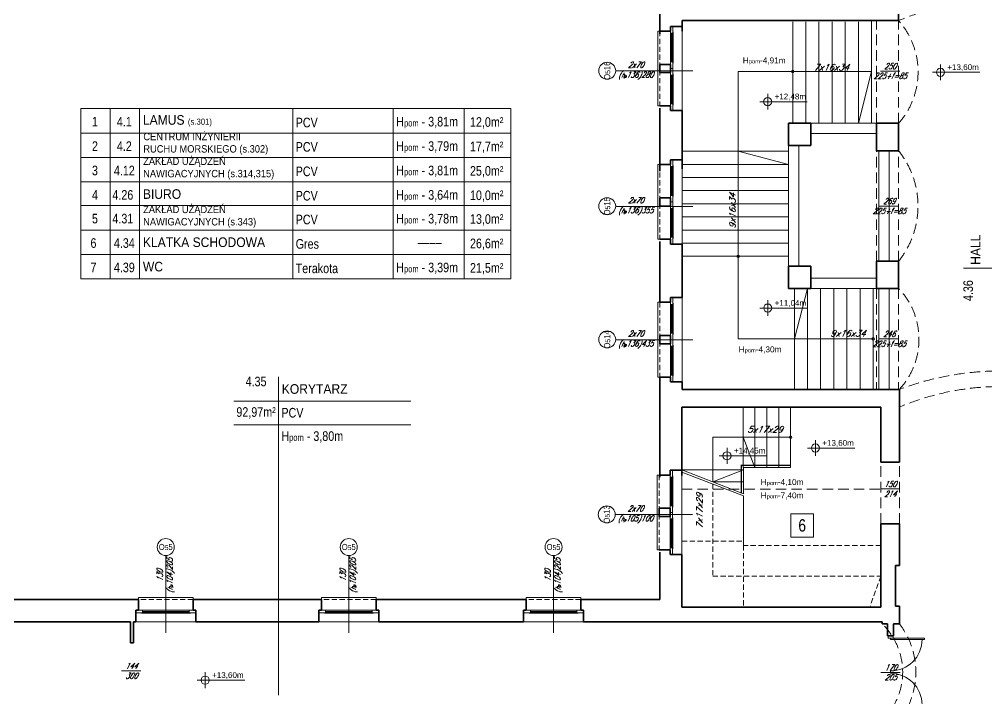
# Model space of a CAD drawing. Header units: millimetres. Extents: x -18485 to 40303, y -22087 to 35064.
# Drawn here: x 10589 to 12946, y -10058 to -8404 of the extents above; entities that cross this region are included whole.
import ezdxf
from ezdxf.enums import TextEntityAlignment as Align

# ---------------------------------------------------------------- set-up
doc = ezdxf.new("R2010")
doc.units = ezdxf.units.MM
doc.linetypes.add('DASHED', pattern=[19.05, 12.7, -6.35])
doc.layers.get('0').update_dxf_attribs({"lineweight": 25})
for name, color, linetype, lineweight in [('03-01_okna', 5, 'Continuous', 15), ('03_drzwi', 1, 'Continuous', 0), ('04-1_widok', 251, 'Continuous', 5), ('04-2_nad', 251, 'DASHED', 5), ('05-03_opis', 10, 'Continuous', 5), ('31 piętro III - ściany', 2, 'Continuous', 35), ('inw03-02_schody', 6, 'Continuous', 5)]:
    doc.layers.add(name, color=color, linetype=linetype, lineweight=lineweight)
doc.styles.add('arial', font='arial.ttf')
doc.styles.add('ariel', font='arial.ttf', dxfattribs={"width": 0.8})
doc.styles.add('ariel_wym', font='simplex.shx', dxfattribs={"width": 0.65, "oblique": 25})

# ---------------------------------------------------------------- blocks, each defined once
blk = doc.blocks.new('*U1452')
for p, q in [((0, -0.025), (0, 0.025)), ((0, -0.675), (0, -0.7))]:
    blk.add_line(p, q)
for points in [[(0, 0.7), (0, 0.675), (-0.7, 0.675), (-0.7, 0.7), (-0.05, 0.7), (0.05, 0.7), (0.05, 0.75), (-0.05, 0.75), (-0.05, 0.7)], [(0, -0.7), (0, -0.675), (-0.7, -0.675), (-0.7, -0.7), (-0.05, -0.7), (0.05, -0.7), (0.05, -0.75), (-0.05, -0.75), (-0.05, -0.7)]]:
    blk.add_lwpolyline(points)
for centre, start, end in [((0, 0.675), 180, 270), ((0, -0.675), 90, 180)]:
    blk.add_arc(centre, 0.65, start, end)
blk = doc.blocks.new('kota rzutowa')
at = {"ltscale": 0.5}
for p, q in [((-20.6, 0), (102.8, 0)), ((0, -20.6), (0, 20.6))]:
    blk.add_line(p, q, dxfattribs=at)
blk.add_circle((0, 0), 10.6, dxfattribs=at)
at = {"ltscale": 0.5, "style": 'arial'}
blk.add_attdef('POZ._POSADKI_WYKOŃCZONWJ', text='', height=15, dxfattribs=at).set_placement((17.9, 1.4), align=Align.BOTTOM_LEFT)
blk.add_attdef('POZ._POSADZKI_KONSTRUKCJA', text='', height=15, dxfattribs=at).set_placement((17, -5), align=Align.TOP_LEFT)

msp = doc.modelspace()

# ---------------------------------------------------------------- linework, layer by layer
at = {"layer": '03-01_okna', "linetype": 'Continuous', "lineweight": 0}
for p, q in [((12149.6, -8432.2), (12144.6, -8432.2)), ((12144.6, -8432.2), (12144.6, -8614.2)), ((12175.6, -8437.2), (12175.6, -8507.2)), ((12178.6, -8507.2), (12178.6, -8437.2)), ((12182.6, -8437.7), (12178.6, -8437.7)), ((12180.1, -8506.2), (12180.1, -8437.7)), ((12180.6, -8506.2), (12180.6, -8437.7)), ((12182.6, -8506.2), (12178.6, -8506.2)), ((12175.6, -8609.2), (12175.6, -8539.2)), ((12178.6, -8539.2), (12178.6, -8609.2)), ((12182.6, -8540.2), (12178.6, -8540.2)), ((12180.1, -8540.2), (12180.1, -8608.7)), ((12180.6, -8540.2), (12180.6, -8608.7)), ((12149.6, -8614.2), (12144.6, -8614.2)), ((12182.6, -8608.7), (12178.6, -8608.7)), ((12149.6, -8757.2), (12144.6, -8757.2)), ((12144.6, -8757.2), (12144.6, -8939.2)), ((12175.6, -8762.2), (12175.6, -8832.2)), ((12178.6, -8832.2), (12178.6, -8762.2)), ((12182.6, -8762.7), (12178.6, -8762.7)), ((12180.1, -8831.2), (12180.1, -8762.7)), ((12180.6, -8831.2), (12180.6, -8762.7)), ((12182.6, -8831.2), (12178.6, -8831.2)), ((12175.6, -8934.2), (12175.6, -8864.2)), ((12178.6, -8864.2), (12178.6, -8934.2)), ((12182.6, -8865.2), (12178.6, -8865.2)), ((12180.1, -8865.2), (12180.1, -8933.7)), ((12180.6, -8865.2), (12180.6, -8933.7)), ((12149.6, -8939.2), (12144.6, -8939.2)), ((12182.6, -8933.7), (12178.6, -8933.7)), ((12149.6, -9092.7), (12144.6, -9092.7)), ((12144.6, -9092.7), (12144.6, -9274.7)), ((12175.6, -9097.7), (12175.6, -9167.7)), ((12178.6, -9167.7), (12178.6, -9097.7)), ((12182.6, -9098.2), (12178.6, -9098.2)), ((12180.1, -9166.7), (12180.1, -9098.2)), ((12180.6, -9166.7), (12180.6, -9098.2)), ((12182.6, -9166.7), (12178.6, -9166.7)), ((12175.6, -9269.7), (12175.6, -9199.7)), ((12178.6, -9199.7), (12178.6, -9269.7)), ((12182.6, -9200.7), (12178.6, -9200.7)), ((12180.1, -9200.7), (12180.1, -9269.2)), ((12180.6, -9200.7), (12180.6, -9269.2)), ((12149.6, -9274.7), (12144.6, -9274.7)), ((12182.6, -9269.2), (12178.6, -9269.2)), ((12148.6, -9513.2), (12143.6, -9513.2)), ((12143.6, -9513.2), (12143.6, -9695.2)), ((12174.6, -9518.2), (12174.6, -9588.2)), ((12177.6, -9588.2), (12177.6, -9518.2)), ((12181.6, -9518.7), (12177.6, -9518.7)), ((12179.1, -9587.2), (12179.1, -9518.7)), ((12179.6, -9587.2), (12179.6, -9518.7)), ((12181.6, -9587.2), (12177.6, -9587.2)), ((12174.6, -9690.2), (12174.6, -9620.2)), ((12177.6, -9620.2), (12177.6, -9690.2)), ((12181.6, -9621.2), (12177.6, -9621.2)), ((12179.1, -9621.2), (12179.1, -9689.7)), ((12179.6, -9621.2), (12179.6, -9689.7)), ((12148.6, -9695.2), (12143.6, -9695.2)), ((12181.6, -9689.7), (12177.6, -9689.7)), ((11012.4, -9811.7), (10879.4, -9811.7)), ((10879.4, -9816.7), (10879.4, -9811.7)), ((11012.4, -9816.7), (11012.4, -9811.7)), ((11458.4, -9811.7), (11325.4, -9811.7)), ((11325.4, -9816.7), (11325.4, -9811.7)), ((11458.4, -9816.7), (11458.4, -9811.7)), ((11957.4, -9811.7), (11824.4, -9811.7)), ((11824.4, -9816.7), (11824.4, -9811.7)), ((11957.4, -9816.7), (11957.4, -9811.7)), ((10889.4, -9842.7), (11002.9, -9842.7)), ((11002.9, -9845.7), (10889.4, -9845.7)), ((10889.9, -9849.7), (10889.9, -9845.7)), ((11001.9, -9847.2), (10889.9, -9847.2)), ((11001.9, -9847.7), (10889.9, -9847.7)), ((11001.9, -9849.7), (11001.9, -9845.7)), ((11335.4, -9842.7), (11448.9, -9842.7)), ((11448.9, -9845.7), (11335.4, -9845.7)), ((11335.9, -9849.7), (11335.9, -9845.7)), ((11447.9, -9847.2), (11335.9, -9847.2)), ((11447.9, -9847.7), (11335.9, -9847.7)), ((11447.9, -9849.7), (11447.9, -9845.7)), ((11834.4, -9842.7), (11947.9, -9842.7)), ((11947.9, -9845.7), (11834.4, -9845.7)), ((11834.9, -9849.7), (11834.9, -9845.7)), ((11946.9, -9847.2), (11834.9, -9847.2)), ((11946.9, -9847.7), (11834.9, -9847.7)), ((11946.9, -9849.7), (11946.9, -9845.7))]:
    msp.add_line(p, q, dxfattribs=at)
at = {"layer": '03-01_okna', "linetype": 'DASHED'}
for p, q in [((12149.6, -8432.2), (12149.6, -8614.2)), ((12149.6, -8757.2), (12149.6, -8939.2)), ((12149.6, -9092.7), (12149.6, -9274.7)), ((12148.6, -9513.2), (12148.6, -9695.2)), ((11012.4, -9816.7), (10879.4, -9816.7)), ((11458.4, -9816.7), (11325.4, -9816.7)), ((11957.4, -9816.7), (11824.4, -9816.7))]:
    msp.add_line(p, q, dxfattribs=at)
at = {"layer": '03-01_okna', "linetype": 'Continuous', "lineweight": 0}
for points in [[(12181.6, -8420.7), (12181.6, -8437.2), (12175.6, -8437.2), (12175.6, -8420.7)], [(12181.6, -8507.2), (12181.6, -8523.2), (12175.6, -8523.2), (12175.6, -8507.2)], [(12181.6, -8539.2), (12181.6, -8523.2), (12175.6, -8523.2), (12175.6, -8539.2)], [(12181.6, -8625.7), (12181.6, -8609.2), (12175.6, -8609.2), (12175.6, -8625.7)], [(12181.6, -8745.7), (12181.6, -8762.2), (12175.6, -8762.2), (12175.6, -8745.7)], [(12181.6, -8832.2), (12181.6, -8848.2), (12175.6, -8848.2), (12175.6, -8832.2)], [(12181.6, -8864.2), (12181.6, -8848.2), (12175.6, -8848.2), (12175.6, -8864.2)], [(12181.6, -8950.7), (12181.6, -8934.2), (12175.6, -8934.2), (12175.6, -8950.7)], [(12181.6, -9081.2), (12181.6, -9097.7), (12175.6, -9097.7), (12175.6, -9081.2)], [(12181.6, -9167.7), (12181.6, -9183.7), (12175.6, -9183.7), (12175.6, -9167.7)], [(12181.6, -9199.7), (12181.6, -9183.7), (12175.6, -9183.7), (12175.6, -9199.7)], [(12181.6, -9286.2), (12181.6, -9269.7), (12175.6, -9269.7), (12175.6, -9286.2)], [(12180.6, -9501.7), (12180.6, -9518.2), (12174.6, -9518.2), (12174.6, -9501.7)], [(12180.6, -9588.2), (12180.6, -9604.2), (12174.6, -9604.2), (12174.6, -9588.2)], [(12180.6, -9620.2), (12180.6, -9604.2), (12174.6, -9604.2), (12174.6, -9620.2)], [(12180.6, -9706.7), (12180.6, -9690.2), (12174.6, -9690.2), (12174.6, -9706.7)], [(10872.9, -9848.7), (10889.4, -9848.7), (10889.4, -9842.7), (10872.9, -9842.7)], [(11002.9, -9848.7), (11018.9, -9848.7), (11018.9, -9842.7), (11002.9, -9842.7)], [(11318.9, -9848.7), (11335.4, -9848.7), (11335.4, -9842.7), (11318.9, -9842.7)], [(11448.9, -9848.7), (11464.9, -9848.7), (11464.9, -9842.7), (11448.9, -9842.7)], [(11817.9, -9848.7), (11834.4, -9848.7), (11834.4, -9842.7), (11817.9, -9842.7)], [(11947.9, -9848.7), (11963.9, -9848.7), (11963.9, -9842.7), (11947.9, -9842.7)]]:
    msp.add_lwpolyline(points, close=True, dxfattribs=at)
for points in [[(12181.6, -8510.2), (12182.6, -8510.2), (12182.6, -8434.2), (12181.6, -8434.2)], [(12181.6, -8536.2), (12182.6, -8536.2), (12182.6, -8612.2), (12181.6, -8612.2)], [(12181.6, -8835.2), (12182.6, -8835.2), (12182.6, -8759.2), (12181.6, -8759.2)], [(12181.6, -8861.2), (12182.6, -8861.2), (12182.6, -8937.2), (12181.6, -8937.2)], [(12181.6, -9170.7), (12182.6, -9170.7), (12182.6, -9094.7), (12181.6, -9094.7)], [(12181.6, -9196.7), (12182.6, -9196.7), (12182.6, -9272.7), (12181.6, -9272.7)], [(12180.6, -9591.2), (12181.6, -9591.2), (12181.6, -9515.2), (12180.6, -9515.2)], [(12180.6, -9617.2), (12181.6, -9617.2), (12181.6, -9693.2), (12180.6, -9693.2)], [(11005.9, -9848.7), (11005.9, -9849.7), (10886.4, -9849.7), (10886.4, -9848.7)], [(11451.9, -9848.7), (11451.9, -9849.7), (11332.4, -9849.7), (11332.4, -9848.7)], [(11950.9, -9848.7), (11950.9, -9849.7), (11831.4, -9849.7), (11831.4, -9848.7)]]:
    msp.add_lwpolyline(points, dxfattribs=at)
at = {"layer": '04-1_widok'}
for p, q in [((12204.6, -8625.7), (12204.6, -8420.7)), ((12677.6, -8656.7), (12517.6, -8656.7)), ((12517.6, -8681.7), (12677.6, -8681.7)), ((12463.6, -8710.7), (12463.6, -9004.7)), ((12488.6, -9004.7), (12488.6, -8710.7)), ((12683.6, -8723.7), (12683.6, -8992.7)), ((12708.6, -8723.7), (12708.6, -8992.7)), ((12204.6, -8950.7), (12204.6, -8745.7)), ((12517.6, -9033.7), (12677.6, -9033.7)), ((12677.6, -9058.7), (12517.6, -9058.7)), ((12683.6, -9058.7), (12683.6, -9304.7)), ((12708.6, -9058.7), (12708.6, -9304.7)), ((12204.6, -9286.2), (12204.6, -9081.2)), ((12203.6, -9706.7), (12203.6, -9501.7)), ((10872.9, -9870.7), (11019.1, -9870.7)), ((11318.9, -9870.7), (11465.1, -9870.7)), ((11817.9, -9870.7), (11964.1, -9870.7))]:
    msp.add_line(p, q, dxfattribs=at)
at = {"layer": '04-2_nad', "ltscale": 2}
for p, q in [((12677.6, -8656.7), (12677.6, -8406.7)), ((12731.6, -8656.7), (12731.6, -8406.7)), ((12677.6, -8992.7), (12677.6, -8723.7)), ((12731.6, -8992.7), (12731.6, -8723.7)), ((12677.6, -9058.7), (12677.6, -9304.7)), ((12731.6, -9058.7), (12731.6, -9304.7)), ((12688.6, -9631.7), (12688.6, -9481.7)), ((12733.6, -9631.7), (12733.6, -9481.7)), ((12203.6, -9547.7), (12688.6, -9547.7))]:
    msp.add_line(p, q, dxfattribs=at)
for centre, radius, start, end in [((12980.6, -9001.7), 645, 67.2916, 112.7084), ((12591, -8531.7), 188.1, 318.3652, 41.6348), ((12564, -8858.2), 214.9, 321.2594, 38.7406), ((12601.7, -9182.7), 179.6, 317.2486, 43.6831), ((12981.6, -9966.3), 706.6, 69.4523, 110.5477), ((12981.6, -9937.7), 640, 67.2025, 112.7975), ((12578.5, -9993.2), 163.1, 313.8974, 46.1026), ((12580.9, -9993.2), 192.7, 322.4206, 37.5794)]:
    msp.add_arc(centre, radius, start, end, dxfattribs=at)
at = {"layer": '05-03_opis', "lineweight": 0}
for p, q in [((12230.2, -8529.2), (12042.2, -8529.2)), ((12734.4, -8529.4), (12687.2, -8529.4)), ((12230.2, -8859.2), (12042.2, -8859.2)), ((12732.2, -8858.2), (12685, -8858.2)), ((12230.2, -9183.7), (12042.2, -9183.7)), ((12732.2, -9181.7), (12685, -9181.7)), ((12734.4, -9547.2), (12687.2, -9547.2)), ((12229.2, -9609.7), (12041.2, -9609.7)), ((10945.9, -9897.3), (10945.9, -9709.2)), ((11391.9, -9897.3), (11391.9, -9709.2)), ((11890.9, -9897.3), (11890.9, -9709.2)), ((10885.4, -9990.2), (10838.2, -9990.2)), ((12735.7, -9993.8), (12688.5, -9993.8))]:
    msp.add_line(p, q, dxfattribs=at)
at = {"layer": '05-03_opis'}
for p, q in [((10738.7, -8621.1), (11786.8, -8621.1)), ((10738.7, -8621.1), (10738.7, -9035.7)), ((10810.3, -8621.1), (10810.3, -9035.7)), ((10882, -8621.1), (10882, -9035.7)), ((11255.2, -8621.1), (11255.2, -9035.7)), ((11500.3, -8621.1), (11500.3, -9035.7)), ((11673.4, -8621.1), (11673.4, -9035.7)), ((11786.8, -8621.1), (11786.8, -9035.7)), ((10738.7, -8680.6), (11786.8, -8680.6)), ((10738.7, -8740), (11786.8, -8740)), ((10738.7, -8799.5), (11786.8, -8799.5)), ((10738.7, -8857.3), (11786.8, -8857.3)), ((10738.7, -8916.7), (11786.8, -8916.7)), ((10738.7, -8976.2), (11786.8, -8976.2)), ((12889.4, -9009.7), (13066.1, -9009.7)), ((10738.7, -9035.7), (11786.8, -9035.7)), ((11220.4, -10049.4), (11220.4, -9274.2)), ((11111.4, -9333.1), (11543.1, -9333.1)), ((11111.4, -9391.4), (11543.1, -9391.4))]:
    msp.add_line(p, q, dxfattribs=at)
msp.add_lwpolyline([(12469, -9607.8), (12524.4, -9607.8), (12524.4, -9664.3), (12469, -9664.3)], close=True, dxfattribs=at)
at = {"layer": '05-03_opis', "lineweight": 0}
for centre in [(12021.5, -8528.7), (12021.5, -8858.7), (12021.5, -9183.2), (12020.5, -9609.2), (10945.9, -9688.6), (11391.9, -9688.6), (11890.9, -9688.6)]:
    msp.add_circle(centre, 20.7, dxfattribs=at)
at = {"layer": '31 piętro III - ściany'}
for p, q in [((12731.6, -8116.7), (12731.6, -8406.7)), ((12149.6, -8198.2), (12149.6, -8438.7)), ((12731.6, -8406.7), (12204.6, -8406.7)), ((12204.6, -8432.7), (12204.6, -8406.7)), ((12175.6, -8432.2), (12149.6, -8432.2)), ((12175.6, -8420.7), (12175.6, -8432.2)), ((12175.6, -8420.7), (12204.6, -8420.7)), ((12175.6, -8513.2), (12149.6, -8513.2)), ((12149.6, -8513.2), (12149.6, -8533.2)), ((12175.6, -8513.2), (12175.6, -8533.2)), ((12175.6, -8533.2), (12149.6, -8533.2)), ((12175.6, -8614.2), (12149.6, -8614.2)), ((12149.6, -8773.7), (12149.6, -8619.7)), ((12175.6, -8625.7), (12175.6, -8614.2)), ((12175.6, -8625.7), (12204.6, -8625.7)), ((12204.6, -8767.7), (12204.6, -8625.7)), ((12463.6, -8656.7), (12463.6, -8710.7)), ((12517.6, -8656.7), (12463.6, -8656.7)), ((12517.6, -8710.7), (12517.6, -8656.7)), ((12677.6, -8656.7), (12677.6, -8723.7)), ((12677.6, -8656.7), (12731.6, -8656.7)), ((12731.6, -8723.7), (12731.6, -8656.7)), ((12463.6, -8710.7), (12517.6, -8710.7)), ((12677.6, -8723.7), (12731.6, -8723.7)), ((12175.6, -8757.2), (12149.6, -8757.2)), ((12175.6, -8745.7), (12175.6, -8757.2)), ((12175.6, -8745.7), (12204.6, -8745.7)), ((12175.6, -8838.2), (12149.6, -8838.2)), ((12149.6, -8838.2), (12149.6, -8858.2)), ((12175.6, -8838.2), (12175.6, -8858.2)), ((12175.6, -8858.2), (12149.6, -8858.2)), ((12175.6, -8939.2), (12149.6, -8939.2)), ((12149.6, -9092.7), (12149.6, -8944.7)), ((12175.6, -8950.7), (12175.6, -8939.2)), ((12175.6, -8950.7), (12204.6, -8950.7)), ((12204.6, -9081.2), (12204.6, -8950.7)), ((12677.6, -8992.7), (12677.6, -9058.7)), ((12731.6, -8992.7), (12677.6, -8992.7)), ((12731.6, -9058.7), (12731.6, -8992.7)), ((12517.6, -9004.7), (12463.6, -9004.7)), ((12463.6, -9004.7), (12463.6, -9058.7)), ((12517.6, -9058.7), (12517.6, -9004.7)), ((12463.6, -9058.7), (12517.6, -9058.7)), ((12677.6, -9058.7), (12731.6, -9058.7)), ((12175.6, -9092.7), (12149.6, -9092.7)), ((12175.6, -9081.2), (12175.6, -9092.7)), ((12175.6, -9081.2), (12204.6, -9081.2)), ((12175.6, -9173.7), (12149.6, -9173.7)), ((12149.6, -9173.7), (12149.6, -9193.7)), ((12175.6, -9173.7), (12175.6, -9193.7)), ((12175.6, -9193.7), (12149.6, -9193.7)), ((12149.6, -9274.7), (12149.6, -9518.7)), ((12175.6, -9274.7), (12149.6, -9274.7)), ((12175.6, -9286.2), (12175.6, -9274.7)), ((12175.6, -9286.2), (12204.6, -9286.2)), ((12204.6, -9304.7), (12204.6, -9286.2)), ((12731.6, -9304.7), (12204.6, -9304.7)), ((12733.6, -9304.7), (12731.6, -9304.7)), ((12733.6, -9481.7), (12733.6, -9304.7)), ((12203.6, -9514.7), (12203.6, -9347.7)), ((12688.6, -9347.7), (12203.6, -9347.7)), ((12688.6, -9481.7), (12688.6, -9347.7)), ((12733.6, -9481.7), (12688.6, -9481.7)), ((12174.6, -9513.2), (12148.6, -9513.2)), ((12174.6, -9501.7), (12174.6, -9513.2)), ((12174.6, -9501.7), (12203.6, -9501.7)), ((12174.6, -9594.2), (12148.6, -9594.2)), ((12148.6, -9594.2), (12148.6, -9614.2)), ((12174.6, -9614.2), (12148.6, -9614.2)), ((12174.6, -9594.2), (12174.6, -9614.2)), ((12733.6, -9631.7), (12688.6, -9631.7)), ((12688.6, -9631.7), (12688.6, -9834.7)), ((12733.6, -9733.7), (12733.6, -9631.7)), ((12174.6, -9695.2), (12148.6, -9695.2)), ((12149.6, -9700.7), (12149.6, -9816.7)), ((12174.6, -9706.7), (12174.6, -9695.2)), ((12174.6, -9706.7), (12203.6, -9706.7)), ((12203.6, -9834.7), (12203.6, -9706.7)), ((12733.6, -9733.7), (12723.7, -9733.7)), ((12723.7, -9733.7), (12723.7, -9832.7)), ((10879.4, -9816.7), (10564.4, -9816.7)), ((10879.4, -9842.7), (10879.4, -9816.7)), ((11012.4, -9842.7), (11012.4, -9816.7)), ((11325.4, -9816.7), (11012.4, -9816.7)), ((11325.4, -9842.7), (11325.4, -9816.7)), ((11458.4, -9842.7), (11458.4, -9816.7)), ((11824.4, -9816.7), (11458.4, -9816.7)), ((11824.4, -9842.7), (11824.4, -9816.7)), ((11957.4, -9842.7), (11957.4, -9816.7)), ((11957.4, -9816.7), (12149.6, -9816.7)), ((10872.9, -9870.7), (10872.9, -9842.7)), ((10872.9, -9842.7), (10879.4, -9842.7)), ((11018.9, -9842.7), (11012.4, -9842.7)), ((11018.9, -9870.7), (11018.9, -9842.7)), ((11318.9, -9870.7), (11318.9, -9842.7)), ((11318.9, -9842.7), (11325.4, -9842.7)), ((11464.9, -9842.7), (11458.4, -9842.7)), ((11464.9, -9870.7), (11464.9, -9842.7)), ((11817.9, -9870.7), (11817.9, -9842.7)), ((11817.9, -9842.7), (11824.4, -9842.7)), ((11963.9, -9842.7), (11957.4, -9842.7)), ((11963.9, -9870.7), (11963.9, -9842.7)), ((12688.6, -9834.7), (12203.6, -9834.7)), ((12723.7, -9832.7), (12733.6, -9832.7)), ((12733.6, -9875.7), (12733.6, -9832.7)), ((10570.9, -9870.7), (10859.6, -9870.7)), ((10859.6, -9922.2), (10859.6, -9870.7)), ((10867.6, -9870.7), (10872.9, -9870.7)), ((10867.6, -9870.7), (10867.6, -9922.2)), ((11018.9, -9870.7), (11318.9, -9870.7)), ((11464.9, -9870.7), (11817.9, -9870.7)), ((11963.9, -9870.7), (12691.6, -9870.7)), ((12691.6, -9875.7), (12691.6, -9870.7)), ((12704.6, -9875.7), (12691.6, -9875.7)), ((12704.6, -9875.7), (12704.6, -9904.7)), ((12719.6, -9904.7), (12719.6, -9875.7)), ((12719.6, -9875.7), (12733.6, -9875.7)), ((10867.6, -9922.2), (10859.6, -9922.2)), ((12704.6, -9904.7), (12719.6, -9904.7))]:
    msp.add_line(p, q, dxfattribs=at)
at = {"layer": 'inw03-02_schody'}
for p, q in [((12473.6, -8409.7), (12473.6, -8656.7)), ((12505.6, -8656.7), (12505.6, -8409.7)), ((12537.6, -8656.7), (12537.6, -8409.7)), ((12569.6, -8656.7), (12569.6, -8409.7)), ((12601.6, -8656.7), (12601.6, -8409.7)), ((12633.6, -8656.7), (12633.6, -8409.7)), ((12665.6, -8656.7), (12665.6, -8406.7)), ((12340.6, -8530.7), (12340.6, -9181.7)), ((12340.6, -8530.7), (12665.6, -8530.7)), ((12665.6, -8530.7), (12633.6, -8656.7)), ((12463.6, -8724.7), (12204.6, -8724.7)), ((12340.6, -8724.7), (12463.6, -8756.7)), ((12204.6, -8756.7), (12463.6, -8756.7)), ((12204.6, -8788.7), (12463.6, -8788.7)), ((12204.6, -8820.7), (12463.6, -8820.7)), ((12204.6, -8852.7), (12463.6, -8852.7)), ((12204.6, -8884.7), (12463.6, -8884.7)), ((12204.6, -8916.7), (12463.6, -8916.7)), ((12204.6, -8948.7), (12463.6, -8948.7)), ((12204.6, -8980.7), (12463.6, -8980.7)), ((12477.6, -9058.7), (12477.6, -9304.7)), ((12477.6, -9181.7), (12509.6, -9058.7)), ((12509.6, -9058.7), (12509.6, -9304.7)), ((12541.6, -9058.7), (12541.6, -9304.7)), ((12573.6, -9058.7), (12573.6, -9304.7)), ((12605.6, -9058.7), (12605.6, -9304.7)), ((12637.6, -9058.7), (12637.6, -9304.7)), ((12669.6, -9304.7), (12669.6, -9058.7)), ((12340.6, -9181.7), (12669.6, -9181.7)), ((12352.6, -9494.7), (12352.6, -9347.7)), ((12381.6, -9494.7), (12381.6, -9347.7)), ((12410.6, -9494.7), (12410.6, -9347.7)), ((12439.6, -9494.7), (12439.6, -9347.7)), ((12468.6, -9494.7), (12468.6, -9347.7)), ((12468.6, -9421.2), (12278.6, -9421.2)), ((12278.6, -9421.2), (12278.6, -9529.7)), ((12352.6, -9421.2), (12381.6, -9494.7)), ((12352.6, -9494.7), (12468.6, -9494.7)), ((12353.6, -9558.7), (12353.6, -9494.7)), ((12203.6, -9500.7), (12353.6, -9500.7)), ((12203.6, -9500.7), (12353.6, -9558.7)), ((12203.6, -9506), (12353.6, -9564)), ((12278.6, -9529.7), (12353.6, -9500.7)), ((12278.6, -9529.7), (12353.6, -9529.7)), ((12353.6, -9684.7), (12353.6, -9564))]:
    msp.add_line(p, q, dxfattribs=at)
at = {"layer": 'inw03-02_schody', "linetype": 'DASHED'}
for p, q in [((12278.6, -9535), (12278.6, -9759.7)), ((12203.6, -9674.7), (12353.6, -9674.7)), ((12688.6, -9684.7), (12353.6, -9684.7)), ((12353.6, -9684.7), (12353.6, -9834.7)), ((12278.6, -9759.7), (12688.6, -9759.7)), ((12688.6, -9759.7), (12661.6, -9834.7))]:
    msp.add_line(p, q, dxfattribs=at)
at = {"layer": 'inw03-02_schody', "const_width": 3}
msp.add_lwpolyline([(12348.6, -9556.7), (12348.6, -9489.7), (12468.6, -9489.7)], dxfattribs=at)
at = {"layer": 'inw03-02_schody'}
for centre in [(12473.6, -8530.7), (12340.6, -8980.7), (12669.6, -9181.7), (12468.6, -9421.2)]:
    msp.add_circle(centre, 3, dxfattribs=at)

# ---------------------------------------------------------------- block references
at = {"layer": '03_drzwi', "xscale": -117.9999999999854, "yscale": 117.9999999999854, "zscale": 117.9999999999858}
msp.add_blockref('*U1452', (12712.1, -9993.2), dxfattribs=at)
at = {"layer": '05-03_opis', "xscale": 0.9359999999996944, "yscale": 0.9359999999996944, "zscale": 0.9359999999996944}
for p, values in [((12833.6, -8532.6), {'POZ._POSADKI_WYKOŃCZONWJ': '+13,60m'}), ((12412.6, -8604.1), {'POZ._POSADKI_WYKOŃCZONWJ': '+12,48m'}), ((12412.8, -9106.7), {'POZ._POSADKI_WYKOŃCZONWJ': '+11,04m'}), ((12529, -9447.6), {'POZ._POSADKI_WYKOŃCZONWJ': '+13,60m'}), ((12313.5, -9466.4), {'POZ._POSADKI_WYKOŃCZONWJ': '+14,45m'}), ((11042, -10012.9), {'POZ._POSADKI_WYKOŃCZONWJ': '+13,60m'})]:
    msp.add_blockref('kota rzutowa', p, dxfattribs=at).add_auto_attribs(values)

# ---------------------------------------------------------------- texts
at = {"layer": '05-03_opis', "lineweight": 0, "attachment_point": 5}
for s, insert, char_height, width, style in [('2x70\\P({\\H0.8333x;h\\H0.6x;p}136)280', (12091.1, -8528.7), 14.4, 62.661, 'ariel_wym'), ('H{\\H0.6944x;pom}-4,91m', (12404.2, -8505.2), 14.4, 141.502, 'arial'), ('{\\W1;7x16x34}', (12567.4, -8520.3), 15, 55, 'ariel_wym'), ('250\\P225+f=85', (12711, -8529.4), 14.4, 68.936, 'ariel_wym'), ('2x70\\P({\\H0.8333x;h\\H0.6x;p}136)355', (12091.1, -8858.7), 14.4, 62.661, 'ariel_wym'), ('269\\P225+f=85', (12708.8, -8858.2), 14.4, 68.936, 'ariel_wym'), ('2x70\\P({\\H0.8333x;h\\H0.6x;p}136)435', (12091.1, -9183.2), 14.4, 62.661, 'ariel_wym'), ('{\\W1;9x16x34}', (12607.9, -9168.4), 15, 55, 'ariel_wym'), ('246\\P225+f=85', (12708.8, -9181.7), 14.4, 68.936, 'ariel_wym'), ('H{\\H0.6944x;pom}-4,30m', (12394.1, -9208.8), 14.4, 141.502, 'arial'), ('{\\W1;5x17x29}', (12406, -9402.1), 15, 55, 'ariel_wym'), ('H{\\H0.6944x;pom}-4,10m', (12447.7, -9532), 14.4, 141.502, 'arial'), ('150\\P214', (12711, -9547.2), 14.4, 68.936, 'ariel_wym'), ('H{\\H0.6944x;pom}-7,40m', (12447.7, -9564.5), 14.4, 141.502, 'arial'), ('2x70\\P({\\H0.8333x;h\\H0.6x;p}105)100', (12090.1, -9609.2), 14.4, 62.661, 'ariel_wym'), ('O{\\H0.8x;5}5', (10945.9, -9688.6), 15, 75.194, 'ariel'), ('O{\\H0.8x;5}5', (11391.9, -9688.6), 15, 75.194, 'ariel'), ('O{\\H0.8x;5}5', (11890.9, -9688.6), 15, 75.194, 'ariel'), ('144\\P300', (10862, -9990.2), 14.4, 68.936, 'ariel_wym'), ('170\\P205', (12712.3, -9993.8), 14.4, 68.936, 'ariel_wym')]:
    msp.add_mtext(s, dxfattribs=dict(at, insert=insert, char_height=char_height, width=width, style=style))
at = {"layer": '05-03_opis', "lineweight": 0, "attachment_point": 5, "rotation": 90}
for s, insert, char_height, width, style in [('O{\\H0.8x;5}16', (12021.5, -8528.7), 15, 75.194, 'ariel'), ('{\\W1;9x16x34}', (12326.8, -8870), 15, 55, 'ariel_wym'), ('O{\\H0.8x;5}15', (12021.5, -8858.7), 15, 75.194, 'ariel'), ('O{\\H0.8x;5}14', (12021.5, -9183.2), 15, 75.194, 'ariel'), ('{\\W1;7x17x29}', (12246.5, -9601.2), 15, 55, 'ariel_wym'), ('O{\\H0.8x;5}13', (12020.5, -9609.2), 15, 75.194, 'ariel'), ('130\\P({\\H0.8333x;h\\H0.6x;p}104)205', (10945.9, -9758.1), 14.4, 62.661, 'ariel_wym'), ('130\\P({\\H0.8333x;h\\H0.6x;p}104)205', (11391.9, -9758.1), 14.4, 62.661, 'ariel_wym'), ('130\\P({\\H0.8333x;h\\H0.6x;p}104)205', (11890.9, -9758.1), 14.4, 62.661, 'ariel_wym')]:
    msp.add_mtext(s, dxfattribs=dict(at, insert=insert, char_height=char_height, width=width, style=style))
at = {"layer": '05-03_opis', "style": 'ariel'}
for s, insert, char_height, width, attachment_point in [(' 1', (10769.7, -8652.8), 23.42, 71.667, 5), (' 4.1', (10841.3, -8652.8), 23.42, 71.667, 5), ('{\\W0.9; LAMUS \\H0.6404x;(s.301)}', (10882, -8650.8), 23.423, 322.789, 4), (' PCV', (11255.2, -8655), 23.42, 322.789, 4), (' H{\\H0.7x;pom} - 3,81m', (11500.3, -8655.2), 23.423, 322.789, 4), ('12,0m²', (11727.9, -8655.8), 23.42, 108.913, 5), ('{\\W0.9; CENTRUM INŻYNIERII   \\P RUCHU MORSKIEGO (s.302)}', (10885, -8706.7), 18, 375.525, 4), (' 2', (10769.7, -8712.3), 23.42, 71.667, 5), (' 4.2', (10841.3, -8712.3), 23.42, 71.667, 5), (' PCV', (11255.2, -8714.4), 23.42, 322.789, 4), (' H{\\H0.7x;pom} - 3,79m', (11500.3, -8714.7), 23.423, 322.789, 4), ('17,7m²', (11727.9, -8715.2), 23.42, 108.913, 5), ('{\\W0.9; ZAKŁAD UŻĄDZEŃ \\P NAWIGACYJNYCH (s.314,315)}', (10884.6, -8766.9), 18, 392.59, 4), (' 3', (10769.7, -8771.8), 23.42, 71.667, 5), (' 4.12', (10841.3, -8771.8), 23.42, 71.667, 5), (' PCV', (11255.2, -8773.9), 23.42, 322.789, 4), (' H{\\H0.7x;pom} - 3,81m', (11500.3, -8774.1), 23.423, 322.789, 4), ('25,0m²', (11727.9, -8774.7), 23.42, 108.913, 5), (' 4', (10769.7, -8831.2), 23.42, 71.667, 5), ('4.26', (10841.3, -8831.2), 23.42, 71.667, 5), ('{\\W0.9; BIURO}', (10882, -8829.2), 23.423, 322.789, 4), (' PCV', (11255.2, -8833.3), 23.42, 322.789, 4), (' H{\\H0.7x;pom} - 3,64m', (11500.3, -8833.6), 23.423, 322.789, 4), ('10,0m²', (11727.9, -8834.2), 23.42, 108.913, 5), ('{\\W0.9; ZAKŁAD UŻĄDZEŃ \\P NAWIGACYJNYCH (s.343)}', (10884.6, -8884.2), 18, 392.59, 4), (' 5', (10769.7, -8889), 23.42, 71.667, 5), ('4.31', (10841.3, -8889), 23.42, 71.667, 5), (' PCV', (11255.2, -8891.1), 23.42, 322.789, 4), (' H{\\H0.7x;pom} - 3,78m', (11500.3, -8891.4), 23.423, 322.789, 4), ('13,0m²', (11727.9, -8892), 23.42, 108.913, 5), ('6', (10769.7, -8948.5), 23.4, 71.667, 5), (' 4.34', (10841.3, -8948.5), 23.42, 71.667, 5), ('{\\W0.9; KLATKA SCHODOWA}', (10882, -8946.5), 23.423, 375.525, 4), (' Gres', (11255.2, -8950.6), 23.42, 322.789, 4), ('____', (11559.8, -8935.2), 23.42, 322.789, 4), ('26,6m²', (11727.9, -8951.4), 23.42, 108.913, 5), ('7', (10769.7, -9007.9), 23.4, 71.667, 5), (' 4.39', (10841.3, -9007.9), 23.42, 71.667, 5), ('{\\W0.9; WC}', (10882, -9005.9), 23.423, 375.525, 4), (' Terakota', (11255.2, -9010.1), 23.42, 322.789, 4), (' H{\\H0.7x;pom} - 3,39m', (11500.3, -9010.3), 23.423, 322.789, 4), ('21,5m²', (11727.9, -9010.9), 23.42, 108.913, 5), ('4.35', (11165.9, -9285.6), 23.42, 108.913, 5), ('{\\W0.9; KORYTARZ}', (11220.4, -9303.9), 23.423, 356.638, 4), ('92,97m²', (11165.9, -9362), 23.42, 108.913, 5), (' PCV', (11220.4, -9361.7), 23.42, 322.789, 4), (' H{\\H0.7x;pom} - 3,80m', (11220.4, -9420.9), 23.423, 322.789, 4), ('6', (12496.7, -9636.1), 30, 55.359, 5)]:
    msp.add_mtext(s, dxfattribs=dict(at, insert=insert, char_height=char_height, width=width, attachment_point=attachment_point))
at = {"layer": '05-03_opis', "rotation": 90, "style": 'ariel'}
for s, insert, char_height, width, attachment_point in [('{\\W0.9; HALL}', (12919.1, -9009.7), 23.423, 356.638, 4), ('4.36', (12901.3, -9064.2), 23.42, 108.913, 5)]:
    msp.add_mtext(s, dxfattribs=dict(at, insert=insert, char_height=char_height, width=width, attachment_point=attachment_point))

doc.saveas('drawing.dxf')
